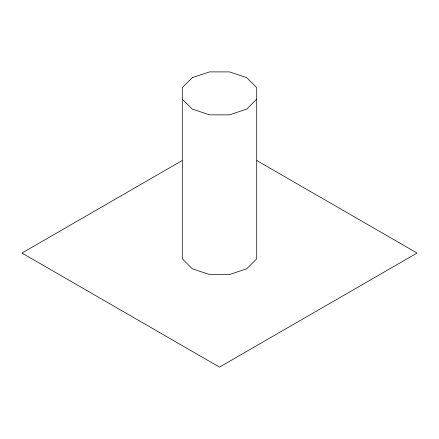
<?xml version="1.0" encoding="UTF-8"?>
<svg xmlns="http://www.w3.org/2000/svg" width="439" height="439" viewBox="0 0 439 439"><rect width="100%" height="100%" fill="white"/><g stroke="black" fill="none" stroke-linecap="round" stroke-linejoin="round"><path stroke-width="0.66" d="M256.711 99.132L246.74 109.102L229.471 114.859L209.529 114.859L192.26 109.102L182.289 99.132M181.965 160.669L21.95 253.051L219.5 367.108L417.05 253.051L256.875 160.575M192.26 77.648L182.289 87.619L182.289 258.807L192.26 268.778L209.529 274.534L229.471 274.534L246.74 268.778L256.711 258.807L256.711 87.619L246.74 77.648L229.471 71.892L209.529 71.892L192.26 77.648"/></g></svg>
